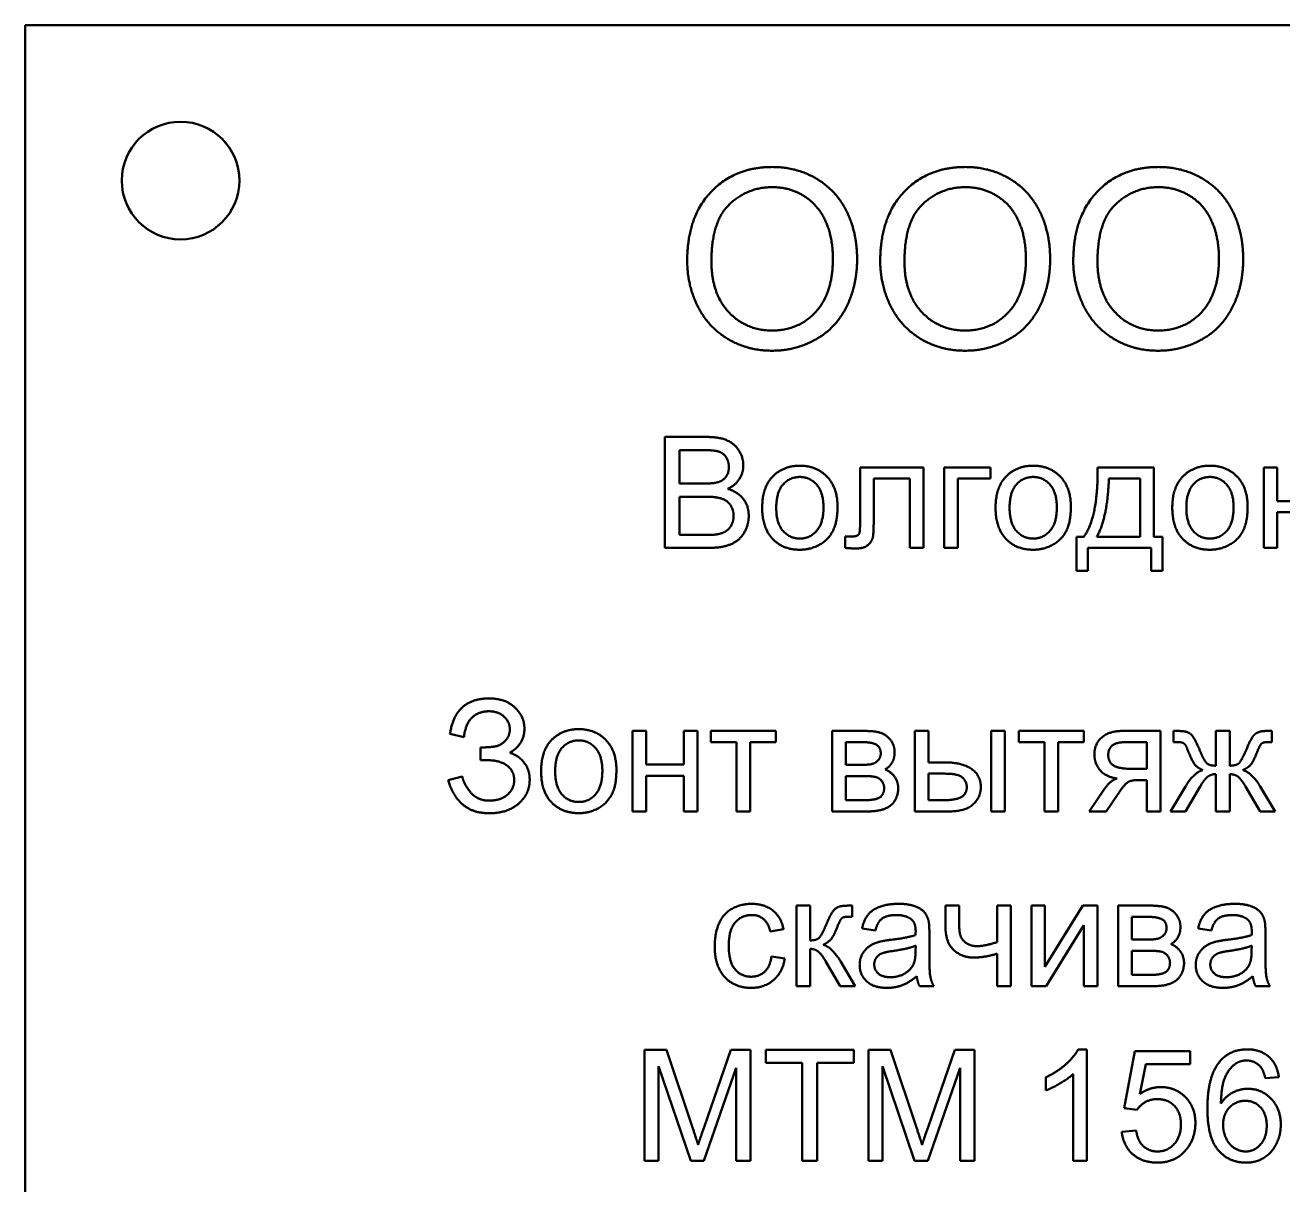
# Model space of a CAD drawing. Header units: millimetres. Extents: x 0 to 25230, y 0 to 17820.
# Drawn here: x 14855.3 to 15280.2, y 2549.6 to 2941.4 of the extents above; entities that cross this region are included whole.
import ezdxf

# ---------------------------------------------------------------- set-up
doc = ezdxf.new("R2010")
doc.units = ezdxf.units.MM
doc.header["$LTSCALE"] = 30
doc.layers.add('Видимый контур (ГОСТ)', color=7, linetype='Continuous', lineweight=50)

msp = doc.modelspace()

# ---------------------------------------------------------------- linework, layer by layer
at = {"layer": 'Видимый контур (ГОСТ)'}
for p, q in [((15792.799, 2941.356), (14855.299, 2941.356)), ((14855.299, 2941.356), (14855.299, 2191.356)), ((15071.411, 2764.75), (15071.411, 2802.25)), ((15071.411, 2802.25), (15085.473, 2802.25)), ((15083.873, 2797.82), (15076.384, 2797.82)), ((15076.384, 2797.82), (15076.384, 2786.501)), ((15137.35, 2774.011), (15137.35, 2791.932)), ((15137.35, 2791.932), (15158.758, 2791.932)), ((15158.758, 2791.932), (15158.758, 2764.75)), ((15165.733, 2764.75), (15165.733, 2791.932)), ((15165.733, 2791.932), (15181.367, 2791.932)), ((15181.367, 2791.932), (15181.367, 2788.159)), ((15217.581, 2791.932), (15236.531, 2791.932)), ((15236.531, 2791.932), (15236.531, 2768.523)), ((15273.688, 2764.75), (15273.688, 2791.932)), ((15273.688, 2791.932), (15278.29, 2791.932)), ((15278.29, 2791.932), (15278.29, 2780.584)), ((15154.157, 2788.159), (15141.952, 2788.159)), ((15141.952, 2788.159), (15141.952, 2774.611)), ((15154.157, 2764.75), (15154.157, 2788.159)), ((15181.367, 2788.159), (15170.334, 2788.159)), ((15170.334, 2788.159), (15170.334, 2764.75)), ((15231.929, 2788.159), (15221.411, 2788.159)), ((15231.929, 2768.523), (15231.929, 2788.159)), ((15076.384, 2786.501), (15084.473, 2786.501)), ((15085.045, 2782.071), (15076.384, 2782.071)), ((15076.384, 2782.071), (15076.384, 2769.18)), ((15278.29, 2780.584), (15291.037, 2780.584)), ((15291.037, 2776.812), (15278.29, 2776.812)), ((15278.29, 2776.812), (15278.29, 2764.75)), ((15076.384, 2769.18), (15085.731, 2769.18)), ((15132.263, 2764.778), (15132.263, 2768.609)), ((15132.263, 2768.609), (15134.292, 2768.609)), ((15210.492, 2757.061), (15210.492, 2768.523)), ((15210.492, 2768.523), (15212.922, 2768.523)), ((15217.324, 2768.523), (15231.929, 2768.523)), ((15236.531, 2768.523), (15239.475, 2768.523)), ((15239.475, 2768.523), (15239.475, 2757.061)), ((15085.702, 2764.75), (15071.411, 2764.75)), ((15158.758, 2764.75), (15154.157, 2764.75)), ((15170.334, 2764.75), (15165.733, 2764.75)), ((15235.702, 2764.75), (15214.265, 2764.75)), ((15214.265, 2764.75), (15214.265, 2757.061)), ((15235.702, 2757.061), (15235.702, 2764.75)), ((15278.29, 2764.75), (15273.688, 2764.75)), ((15214.265, 2757.061), (15210.492, 2757.061)), ((15239.475, 2757.061), (15235.702, 2757.061)), ((15060.464, 2675.757), (15060.464, 2702.939)), ((15060.464, 2702.939), (15065.066, 2702.939)), ((15065.066, 2702.939), (15065.066, 2691.592)), ((15077.813, 2691.592), (15077.813, 2702.939)), ((15077.813, 2702.939), (15082.415, 2702.939)), ((15082.415, 2702.939), (15082.415, 2675.757)), ((15086.903, 2699.166), (15086.903, 2702.939)), ((15086.903, 2702.939), (15108.94, 2702.939)), ((15108.94, 2702.939), (15108.94, 2699.166)), ((15127.947, 2675.757), (15127.947, 2702.939)), ((15127.947, 2702.939), (15138.551, 2702.939)), ((15155.843, 2675.757), (15155.843, 2702.939)), ((15155.843, 2702.939), (15160.445, 2702.939)), ((15160.445, 2702.939), (15160.445, 2692.278)), ((15181.596, 2675.757), (15181.596, 2702.939)), ((15181.596, 2702.939), (15186.198, 2702.939)), ((15186.198, 2702.939), (15186.198, 2675.757)), ((15190.942, 2699.166), (15190.942, 2702.939)), ((15190.942, 2702.939), (15212.979, 2702.939)), ((15212.979, 2702.939), (15212.979, 2699.166)), ((15226.213, 2702.939), (15238.789, 2702.939)), ((15238.789, 2702.939), (15238.789, 2675.757)), ((15243.276, 2699.137), (15243.276, 2702.939)), ((15243.276, 2702.939), (15243.905, 2702.939)), ((15257.51, 2702.939), (15262.226, 2702.939)), ((15257.51, 2691.191), (15257.51, 2702.939)), ((15262.226, 2702.939), (15262.226, 2691.191)), ((15274.803, 2702.939), (15276.489, 2702.939)), ((15276.489, 2702.939), (15276.489, 2699.137)), ((15003.557, 2700.881), (14998.812, 2701.967)), ((15095.62, 2699.166), (15086.903, 2699.166)), ((15095.62, 2675.757), (15095.62, 2699.166)), ((15108.94, 2699.166), (15100.222, 2699.166)), ((15100.222, 2699.166), (15100.222, 2675.757)), ((15137.608, 2699.166), (15132.549, 2699.166)), ((15132.549, 2699.166), (15132.549, 2691.477)), ((15199.66, 2699.166), (15190.942, 2699.166)), ((15199.66, 2675.757), (15199.66, 2699.166)), ((15212.979, 2699.166), (15204.262, 2699.166)), ((15204.262, 2699.166), (15204.262, 2675.757)), ((15234.187, 2699.166), (15227.67, 2699.166)), ((15234.187, 2690.134), (15234.187, 2699.166)), ((15276.489, 2699.137), (15275.231, 2699.166)), ((15009.159, 2693.049), (15009.159, 2697.365)), ((15011.531, 2693.049), (15009.159, 2693.049)), ((15065.066, 2691.592), (15077.813, 2691.592)), ((15132.549, 2691.477), (15137.465, 2691.477)), ((15160.445, 2692.278), (15166.276, 2692.278)), ((15229.1, 2690.134), (15234.187, 2690.134)), ((14998.212, 2686.361), (15002.956, 2687.59)), ((15077.813, 2687.819), (15065.066, 2687.819)), ((15065.066, 2687.819), (15065.066, 2675.757)), ((15077.813, 2675.757), (15077.813, 2687.819)), ((15138.122, 2687.704), (15132.549, 2687.704)), ((15132.549, 2687.704), (15132.549, 2679.53)), ((15165.904, 2688.505), (15160.445, 2688.505)), ((15160.445, 2688.505), (15160.445, 2679.53)), ((15234.187, 2686.361), (15231.558, 2686.361)), ((15234.187, 2675.757), (15234.187, 2686.361)), ((15257.51, 2675.757), (15257.51, 2688.333)), ((15262.226, 2688.333), (15262.226, 2675.757)), ((15214.78, 2675.757), (15219.725, 2683.074)), ((15224.498, 2681.674), (15220.468, 2675.757)), ((15242.219, 2675.757), (15247.249, 2684.189)), ((15252.251, 2684.16), (15247.278, 2675.757)), ((15272.488, 2675.757), (15267.543, 2684.189)), ((15272.488, 2684.189), (15277.547, 2675.757)), ((15132.549, 2679.53), (15138.608, 2679.53)), ((15160.445, 2679.53), (15165.275, 2679.53)), ((15065.066, 2675.757), (15060.464, 2675.757)), ((15082.415, 2675.757), (15077.813, 2675.757)), ((15100.222, 2675.757), (15095.62, 2675.757)), ((15140.18, 2675.757), (15127.947, 2675.757)), ((15167.362, 2675.757), (15155.843, 2675.757)), ((15186.198, 2675.757), (15181.596, 2675.757)), ((15204.262, 2675.757), (15199.66, 2675.757)), ((15220.468, 2675.757), (15214.78, 2675.757)), ((15238.789, 2675.757), (15234.187, 2675.757)), ((15247.278, 2675.757), (15242.219, 2675.757)), ((15262.226, 2675.757), (15257.51, 2675.757)), ((15277.547, 2675.757), (15272.488, 2675.757)), ((15115.828, 2616.743), (15115.828, 2643.925)), ((15115.828, 2643.925), (15120.43, 2643.925)), ((15120.43, 2643.925), (15120.43, 2632.178)), ((15133.778, 2643.925), (15134.692, 2643.925)), ((15134.692, 2643.925), (15134.692, 2640.124)), ((15166.19, 2636.808), (15166.19, 2643.925)), ((15166.19, 2643.925), (15170.792, 2643.925)), ((15170.792, 2643.925), (15170.792, 2638.78)), ((15183.654, 2631.606), (15183.654, 2643.925)), ((15183.654, 2643.925), (15188.255, 2643.925)), ((15188.255, 2643.925), (15188.255, 2616.743)), ((15195.201, 2616.743), (15195.201, 2643.925)), ((15195.201, 2643.925), (15199.803, 2643.925)), ((15199.803, 2643.925), (15199.803, 2623.203)), ((15199.803, 2623.203), (15212.579, 2643.925)), ((15212.579, 2643.925), (15217.524, 2643.925)), ((15217.524, 2643.925), (15217.524, 2616.743)), ((15224.498, 2616.743), (15224.498, 2643.925)), ((15224.498, 2643.925), (15235.102, 2643.925)), ((15134.692, 2640.124), (15133.406, 2640.152)), ((15234.159, 2640.152), (15229.1, 2640.152)), ((15229.1, 2640.152), (15229.1, 2632.463)), ((15111.483, 2635.922), (15106.996, 2635.236)), ((15142.524, 2635.55), (15138.008, 2636.151)), ((15160.759, 2634.264), (15160.759, 2628.119)), ((15212.922, 2637.351), (15200.174, 2616.743)), ((15212.922, 2616.743), (15212.922, 2637.351)), ((15256.053, 2635.55), (15251.537, 2636.151)), ((15274.288, 2634.264), (15274.288, 2628.119)), ((15156.1, 2628.691), (15156.129, 2630.377)), ((15229.1, 2632.463), (15234.016, 2632.463)), ((15269.629, 2628.691), (15269.658, 2630.377)), ((15107.396, 2626.69), (15111.912, 2626.09)), ((15120.43, 2629.319), (15120.43, 2616.743)), ((15183.654, 2616.743), (15183.654, 2627.69)), ((15234.673, 2628.691), (15229.1, 2628.691)), ((15229.1, 2628.691), (15229.1, 2620.516)), ((15130.662, 2616.743), (15125.717, 2625.146)), ((15130.691, 2625.175), (15135.721, 2616.743)), ((15229.1, 2620.516), (15235.159, 2620.516)), ((15120.43, 2616.743), (15115.828, 2616.743)), ((15135.721, 2616.743), (15130.662, 2616.743)), ((15162.217, 2616.743), (15157.415, 2616.743)), ((15188.255, 2616.743), (15183.654, 2616.743)), ((15200.174, 2616.743), (15195.201, 2616.743)), ((15217.524, 2616.743), (15212.922, 2616.743)), ((15236.731, 2616.743), (15224.498, 2616.743)), ((15275.746, 2616.743), (15270.944, 2616.743)), ((15064.494, 2557.729), (15064.494, 2595.229)), ((15064.494, 2595.229), (15071.954, 2595.229)), ((15071.954, 2595.229), (15080.843, 2568.676)), ((15084.645, 2569.134), (15093.648, 2595.229)), ((15093.648, 2595.229), (15100.308, 2595.229)), ((15100.308, 2595.229), (15100.308, 2557.729)), ((15105.481, 2590.799), (15105.481, 2595.229)), ((15105.481, 2595.229), (15135.207, 2595.229)), ((15135.207, 2595.229), (15135.207, 2590.799)), ((15140.151, 2557.729), (15140.151, 2595.229)), ((15140.151, 2595.229), (15147.611, 2595.229)), ((15147.611, 2595.229), (15156.5, 2568.676)), ((15160.302, 2569.134), (15169.305, 2595.229)), ((15169.305, 2595.229), (15175.965, 2595.229)), ((15175.965, 2595.229), (15175.965, 2557.729)), ((15210.978, 2595.372), (15213.951, 2595.372)), ((15213.951, 2595.372), (15213.951, 2557.729)), ((15226.584, 2575.479), (15230.214, 2594.743)), ((15230.214, 2594.743), (15248.85, 2594.743)), ((15248.85, 2594.743), (15248.85, 2590.342)), ((15080.129, 2557.729), (15069.267, 2589.656)), ((15069.267, 2589.656), (15069.267, 2557.729)), ((15095.534, 2589.113), (15084.587, 2557.729)), ((15095.534, 2557.729), (15095.534, 2589.113)), ((15117.829, 2590.799), (15105.481, 2590.799)), ((15117.829, 2557.729), (15117.829, 2590.799)), ((15135.207, 2590.799), (15122.802, 2590.799)), ((15122.802, 2590.799), (15122.802, 2557.729)), ((15155.786, 2557.729), (15144.925, 2589.656)), ((15144.925, 2589.656), (15144.925, 2557.729)), ((15171.192, 2589.113), (15160.245, 2557.729)), ((15171.192, 2557.729), (15171.192, 2589.113)), ((15233.901, 2590.342), (15231.872, 2580.281)), ((15248.85, 2590.342), (15233.901, 2590.342)), ((15200.146, 2581.51), (15200.146, 2585.969)), ((15209.349, 2557.729), (15209.349, 2587.055)), ((15278.804, 2586.026), (15274.231, 2585.654)), ((15230.9, 2574.907), (15226.584, 2575.479)), ((15225.755, 2567.562), (15230.586, 2567.962)), ((15069.267, 2557.729), (15064.494, 2557.729)), ((15084.587, 2557.729), (15080.129, 2557.729)), ((15100.308, 2557.729), (15095.534, 2557.729)), ((15122.802, 2557.729), (15117.829, 2557.729)), ((15144.925, 2557.729), (15140.151, 2557.729)), ((15160.245, 2557.729), (15155.786, 2557.729)), ((15175.965, 2557.729), (15171.192, 2557.729)), ((15213.951, 2557.729), (15209.349, 2557.729))]:
    msp.add_line(p, q, dxfattribs=at)
msp.add_circle((14907.799, 2888.856), 19.875, dxfattribs=at)
for points in [[(15078.942, 2861.613), (15078.942, 2876.567), (15094.994, 2893.442), (15107.662, 2893.442)], [(15107.662, 2893.442), (15115.985, 2893.442), (15129.339, 2885.485), (15136.336, 2871.308), (15136.336, 2862.299)], [(15144.156, 2861.613), (15144.156, 2876.567), (15160.208, 2893.442), (15172.875, 2893.442)], [(15172.875, 2893.442), (15181.198, 2893.442), (15194.552, 2885.485), (15201.549, 2871.308), (15201.549, 2862.299)], [(15209.369, 2861.613), (15209.369, 2876.567), (15225.421, 2893.442), (15238.089, 2893.442)], [(15238.089, 2893.442), (15246.412, 2893.442), (15259.766, 2885.485), (15266.762, 2871.308), (15266.762, 2862.299)], [(15107.708, 2886.628), (15099.293, 2886.628), (15087.128, 2875.058), (15087.128, 2861.521)], [(15128.15, 2862.39), (15128.15, 2869.707), (15123.211, 2880.637), (15113.653, 2886.628), (15107.708, 2886.628)], [(15172.921, 2886.628), (15164.506, 2886.628), (15152.342, 2875.058), (15152.342, 2861.521)], [(15193.363, 2862.39), (15193.363, 2869.707), (15188.424, 2880.637), (15178.866, 2886.628), (15172.921, 2886.628)], [(15238.134, 2886.628), (15229.72, 2886.628), (15217.555, 2875.058), (15217.555, 2861.521)], [(15258.577, 2862.39), (15258.577, 2869.707), (15253.637, 2880.637), (15244.08, 2886.628), (15238.134, 2886.628)], [(15107.662, 2831.384), (15099.156, 2831.384), (15085.802, 2839.57), (15078.942, 2853.701), (15078.942, 2861.613)], [(15087.128, 2861.521), (15087.128, 2850.683), (15098.79, 2838.198), (15107.616, 2838.198)], [(15107.616, 2838.198), (15116.58, 2838.198), (15128.15, 2850.774), (15128.15, 2862.39)], [(15136.336, 2862.299), (15136.336, 2853.198), (15128.973, 2838.792), (15115.436, 2831.384), (15107.662, 2831.384)], [(15172.875, 2831.384), (15164.369, 2831.384), (15151.016, 2839.57), (15144.156, 2853.701), (15144.156, 2861.613)], [(15152.342, 2861.521), (15152.342, 2850.683), (15164.003, 2838.198), (15172.83, 2838.198)], [(15172.83, 2838.198), (15181.793, 2838.198), (15193.363, 2850.774), (15193.363, 2862.39)], [(15201.549, 2862.299), (15201.549, 2853.198), (15194.186, 2838.792), (15180.65, 2831.384), (15172.875, 2831.384)], [(15238.089, 2831.384), (15229.583, 2831.384), (15216.229, 2839.57), (15209.369, 2853.701), (15209.369, 2861.613)], [(15217.555, 2861.521), (15217.555, 2850.683), (15229.217, 2838.198), (15238.043, 2838.198)], [(15238.043, 2838.198), (15247.006, 2838.198), (15258.577, 2850.774), (15258.577, 2862.39)], [(15266.762, 2862.299), (15266.762, 2853.198), (15259.4, 2838.792), (15245.863, 2831.384), (15238.089, 2831.384)], [(15085.473, 2802.25), (15089.761, 2802.25), (15094.963, 2799.963), (15097.907, 2795.247), (15097.907, 2792.646)], [(15093.019, 2792.075), (15093.019, 2793.932), (15091.218, 2796.762), (15087.903, 2797.82), (15083.873, 2797.82)], [(15089.218, 2786.93), (15091.104, 2787.501), (15093.019, 2790.102), (15093.019, 2792.075)], [(15097.907, 2792.646), (15097.907, 2790.245), (15095.306, 2786.015), (15092.648, 2784.7)], [(15108.482, 2789.502), (15111.969, 2792.532), (15117, 2792.532)], [(15117, 2792.532), (15122.602, 2792.532), (15129.719, 2785.186), (15129.719, 2778.727)], [(15187.312, 2789.502), (15190.799, 2792.532), (15195.83, 2792.532)], [(15195.83, 2792.532), (15201.432, 2792.532), (15208.549, 2785.186), (15208.549, 2778.727)], [(15212.922, 2768.523), (15217.781, 2775.125), (15217.581, 2791.932)], [(15247.021, 2789.502), (15250.508, 2792.532), (15255.538, 2792.532)], [(15255.538, 2792.532), (15261.14, 2792.532), (15268.257, 2785.186), (15268.257, 2778.727)], [(15104.281, 2778.355), (15104.281, 2785.872), (15108.482, 2789.502)], [(15117, 2788.73), (15113.57, 2788.73), (15109.025, 2783.557), (15109.025, 2778.326)], [(15124.974, 2778.498), (15124.974, 2783.528), (15120.401, 2788.73), (15117, 2788.73)], [(15183.111, 2778.355), (15183.111, 2785.872), (15187.312, 2789.502)], [(15195.83, 2788.73), (15192.4, 2788.73), (15187.855, 2783.557), (15187.855, 2778.326)], [(15203.804, 2778.498), (15203.804, 2783.528), (15199.231, 2788.73), (15195.83, 2788.73)], [(15221.411, 2788.159), (15220.896, 2774.897), (15217.324, 2768.523)], [(15242.819, 2778.355), (15242.819, 2785.872), (15247.021, 2789.502)], [(15255.538, 2788.73), (15252.108, 2788.73), (15247.564, 2783.557), (15247.564, 2778.326)], [(15263.513, 2778.498), (15263.513, 2783.528), (15258.94, 2788.73), (15255.538, 2788.73)], [(15084.473, 2786.501), (15087.789, 2786.501), (15089.218, 2786.93)], [(15092.648, 2784.7), (15096.077, 2783.7), (15099.736, 2778.898), (15099.736, 2775.611)], [(15094.62, 2775.64), (15094.62, 2777.726), (15092.419, 2780.813), (15088.617, 2782.071), (15085.045, 2782.071)], [(15129.719, 2778.727), (15129.719, 2773.496), (15126.575, 2767.465), (15120.573, 2764.15), (15117, 2764.15)], [(15208.549, 2778.727), (15208.549, 2773.496), (15205.405, 2767.465), (15199.403, 2764.15), (15195.83, 2764.15)], [(15268.257, 2778.727), (15268.257, 2773.496), (15265.113, 2767.465), (15259.111, 2764.15), (15255.538, 2764.15)], [(15099.736, 2775.611), (15099.736, 2772.982), (15097.507, 2768.466), (15094.248, 2766.008), (15089.303, 2764.75), (15085.702, 2764.75)], [(15089.103, 2769.352), (15090.818, 2769.666), (15093.133, 2771.095), (15094.62, 2773.839), (15094.62, 2775.64)], [(15117, 2764.15), (15111.312, 2764.15), (15104.281, 2771.467), (15104.281, 2778.355)], [(15109.025, 2778.326), (15109.025, 2773.125), (15113.57, 2767.923), (15117, 2767.923)], [(15117, 2767.923), (15120.43, 2767.923), (15124.974, 2773.153), (15124.974, 2778.498)], [(15141.952, 2774.611), (15141.952, 2769.866), (15141.352, 2766.836), (15138.579, 2764.578), (15135.978, 2764.578)], [(15195.83, 2764.15), (15190.142, 2764.15), (15183.111, 2771.467), (15183.111, 2778.355)], [(15187.855, 2778.326), (15187.855, 2773.125), (15192.4, 2767.923), (15195.83, 2767.923)], [(15195.83, 2767.923), (15199.26, 2767.923), (15203.804, 2773.153), (15203.804, 2778.498)], [(15255.538, 2764.15), (15249.85, 2764.15), (15242.819, 2771.467), (15242.819, 2778.355)], [(15247.564, 2778.326), (15247.564, 2773.125), (15252.108, 2767.923), (15255.538, 2767.923)], [(15255.538, 2767.923), (15258.968, 2767.923), (15263.513, 2773.153), (15263.513, 2778.498)], [(15134.292, 2768.609), (15135.721, 2768.609), (15136.95, 2769.209), (15137.35, 2770.466), (15137.35, 2774.011)], [(15085.731, 2769.18), (15088.132, 2769.18), (15089.103, 2769.352)], [(15135.978, 2764.578), (15134.349, 2764.578), (15132.263, 2764.778)], [(14998.812, 2701.967), (15000.584, 2713.914), (15012.017, 2713.914)], [(15012.017, 2713.914), (15017.505, 2713.914), (15023.964, 2707.798), (15023.964, 2703.711)], [(15011.96, 2709.57), (15009.101, 2709.57), (15005.1, 2706.712), (15003.557, 2702.024), (15003.557, 2700.881)], [(15019.02, 2703.482), (15019.02, 2705.94), (15015.218, 2709.57), (15011.96, 2709.57)], [(15009.159, 2697.365), (15012.589, 2697.365), (15016.218, 2698.166), (15019.02, 2701.395), (15019.02, 2703.482)], [(15023.964, 2703.711), (15023.964, 2698.451), (15018.991, 2695.565)], [(15033.797, 2700.509), (15037.284, 2703.539), (15042.314, 2703.539)], [(15042.314, 2703.539), (15047.916, 2703.539), (15055.033, 2696.193), (15055.033, 2689.734)], [(15138.551, 2702.939), (15142.467, 2702.939), (15146.268, 2701.624), (15149.012, 2698.137), (15149.012, 2695.707)], [(15216.495, 2694.993), (15216.495, 2698.537), (15221.468, 2702.939), (15226.213, 2702.939)], [(15243.905, 2702.939), (15246.563, 2702.939), (15248.764, 2702.31), (15250.451, 2700.223), (15251.851, 2696.965)], [(15270.801, 2701.881), (15272.059, 2702.939), (15274.803, 2702.939)], [(15029.595, 2689.362), (15029.595, 2696.879), (15033.797, 2700.509)], [(15042.314, 2699.738), (15038.884, 2699.738), (15034.34, 2694.564), (15034.34, 2689.334)], [(15050.289, 2689.505), (15050.289, 2694.536), (15045.715, 2699.738), (15042.314, 2699.738)], [(15144.324, 2695.307), (15144.324, 2697.451), (15141.295, 2699.166), (15137.608, 2699.166)], [(15227.67, 2699.166), (15223.555, 2699.166), (15221.182, 2696.594), (15221.182, 2694.879)], [(15244.62, 2699.166), (15244.305, 2699.166), (15243.276, 2699.137)], [(15246.592, 2698.823), (15245.935, 2699.166), (15244.62, 2699.166)], [(15247.792, 2697.079), (15247.249, 2698.509), (15246.592, 2698.823)], [(15267.943, 2696.937), (15269.515, 2700.824), (15270.801, 2701.881)], [(15272.888, 2698.623), (15272.345, 2698.051), (15271.259, 2695.279)], [(15275.231, 2699.166), (15273.402, 2699.166), (15272.888, 2698.623)], [(15018.991, 2695.565), (15021.878, 2694.764), (15025.736, 2689.877), (15025.736, 2686.475)], [(15137.465, 2691.477), (15140.38, 2691.477), (15142.581, 2692.106), (15144.324, 2693.993), (15144.324, 2695.307)], [(15149.012, 2695.707), (15149.012, 2693.764), (15147.383, 2690.877), (15145.782, 2689.905)], [(15224.241, 2686.876), (15220.296, 2687.39), (15216.495, 2692.02), (15216.495, 2694.993)], [(15221.182, 2694.879), (15221.182, 2692.421), (15224.669, 2690.134), (15229.1, 2690.134)], [(15253.109, 2689.705), (15251.079, 2690.648), (15249.422, 2692.878), (15247.792, 2697.079)], [(15251.851, 2696.965), (15253.537, 2692.935), (15255.281, 2691.191), (15257.51, 2691.191)], [(15262.226, 2691.191), (15264.427, 2691.191), (15266.228, 2692.878), (15267.943, 2696.937)], [(15271.259, 2695.279), (15270.23, 2692.621), (15268.486, 2690.563), (15266.657, 2689.705)], [(15020.506, 2686.304), (15020.506, 2689.391), (15015.704, 2693.049), (15011.531, 2693.049)], [(15055.033, 2689.734), (15055.033, 2684.503), (15051.889, 2678.472), (15045.887, 2675.157), (15042.314, 2675.157)], [(15042.314, 2678.93), (15045.744, 2678.93), (15050.289, 2684.16), (15050.289, 2689.505)], [(15145.782, 2689.905), (15147.697, 2689.248), (15150.241, 2685.761), (15150.241, 2683.36)], [(15166.276, 2692.278), (15171.964, 2692.278), (15178.137, 2687.847), (15178.137, 2683.989)], [(15247.249, 2684.189), (15250.136, 2688.905), (15253.109, 2689.705)], [(15266.657, 2689.705), (15269.629, 2688.905), (15272.488, 2684.189)], [(15012.045, 2675.128), (15001.413, 2675.128), (14998.212, 2686.361)], [(15002.956, 2687.59), (15003.499, 2684.846), (15008.158, 2679.387), (15012.017, 2679.387)], [(15012.017, 2679.387), (15015.961, 2679.387), (15020.506, 2683.417), (15020.506, 2686.304)], [(15025.736, 2686.475), (15025.736, 2681.645), (15018.248, 2675.128), (15012.045, 2675.128)], [(15042.314, 2675.157), (15036.626, 2675.157), (15029.595, 2682.474), (15029.595, 2689.362)], [(15034.34, 2689.334), (15034.34, 2684.132), (15038.884, 2678.93), (15042.314, 2678.93)], [(15145.496, 2683.589), (15145.496, 2684.875), (15143.81, 2687.104), (15141.095, 2687.704), (15138.122, 2687.704)], [(15173.393, 2683.96), (15173.393, 2685.732), (15170.62, 2688.505), (15165.904, 2688.505)], [(15219.725, 2683.074), (15221.983, 2686.418), (15224.241, 2686.876)], [(15231.558, 2686.361), (15229.128, 2686.361), (15226.784, 2685.075), (15224.498, 2681.674)], [(15257.51, 2688.333), (15255.996, 2688.333), (15253.738, 2686.761), (15252.251, 2684.16)], [(15267.543, 2684.189), (15266.028, 2686.733), (15263.799, 2688.333), (15262.226, 2688.333)], [(15138.608, 2679.53), (15142.495, 2679.53), (15145.411, 2681.359), (15145.496, 2683.589)], [(15150.241, 2683.36), (15149.984, 2679.501), (15144.982, 2675.757), (15140.18, 2675.757)], [(15165.275, 2679.53), (15169.648, 2679.53), (15173.393, 2681.674), (15173.393, 2683.96)], [(15178.137, 2683.989), (15178.137, 2680.587), (15172.992, 2675.757), (15167.362, 2675.757)], [(15088.246, 2630.234), (15088.246, 2634.636), (15091.161, 2641.238), (15097.135, 2644.525), (15100.622, 2644.525)], [(15100.622, 2644.525), (15105.052, 2644.525), (15110.683, 2640.038), (15111.483, 2635.922)], [(15126.089, 2637.923), (15127.461, 2641.152), (15129.147, 2643.21), (15131.348, 2643.925), (15133.778, 2643.925)], [(15138.008, 2636.151), (15138.608, 2639.037), (15141.438, 2642.61), (15146.754, 2644.525), (15150.241, 2644.525)], [(15150.241, 2644.525), (15153.728, 2644.525), (15158.073, 2642.896), (15160.13, 2640.409), (15160.531, 2638.523)], [(15235.102, 2643.925), (15239.018, 2643.925), (15242.819, 2642.61), (15245.563, 2639.123), (15245.563, 2636.694)], [(15251.537, 2636.151), (15252.137, 2639.037), (15254.967, 2642.61), (15260.283, 2644.525), (15263.77, 2644.525)], [(15263.77, 2644.525), (15267.257, 2644.525), (15271.601, 2642.896), (15273.659, 2640.409), (15274.06, 2638.523)], [(15100.822, 2640.752), (15097.335, 2640.752), (15092.991, 2635.75), (15092.991, 2630.348)], [(15106.996, 2635.236), (15106.367, 2637.98), (15103.109, 2640.752), (15100.822, 2640.752)], [(15131.091, 2639.609), (15130.548, 2639.037), (15129.462, 2636.265)], [(15133.406, 2640.152), (15131.605, 2640.152), (15131.091, 2639.609)], [(15149.584, 2640.724), (15146.354, 2640.724), (15143.267, 2638.437), (15142.524, 2635.55)], [(15154.814, 2639.152), (15153.071, 2640.724), (15149.584, 2640.724)], [(15156.129, 2635.179), (15156.129, 2638.008), (15154.814, 2639.152)], [(15160.531, 2638.523), (15160.759, 2637.322), (15160.759, 2634.264)], [(15170.792, 2638.78), (15170.792, 2635.465), (15171.592, 2632.463), (15174.622, 2630.234), (15176.88, 2630.234)], [(15240.875, 2636.293), (15240.875, 2638.437), (15237.846, 2640.152), (15234.159, 2640.152)], [(15263.113, 2640.724), (15259.883, 2640.724), (15256.796, 2638.437), (15256.053, 2635.55)], [(15268.343, 2639.152), (15266.6, 2640.724), (15263.113, 2640.724)], [(15269.658, 2635.179), (15269.658, 2638.008), (15268.343, 2639.152)], [(15274.06, 2638.523), (15274.288, 2637.322), (15274.288, 2634.264)], [(15120.43, 2632.178), (15122.63, 2632.178), (15124.374, 2633.864), (15126.089, 2637.923)], [(15129.462, 2636.265), (15128.404, 2633.607), (15126.661, 2631.549), (15124.86, 2630.691)], [(15156.1, 2633.978), (15156.129, 2634.922), (15156.129, 2635.179)], [(15175.708, 2626.375), (15172.621, 2626.375), (15167.876, 2629.519), (15166.19, 2634.064), (15166.19, 2636.808)], [(15234.016, 2632.463), (15236.931, 2632.463), (15239.132, 2633.092), (15240.875, 2634.979), (15240.875, 2636.293)], [(15245.563, 2636.694), (15245.563, 2634.75), (15243.934, 2631.863), (15242.333, 2630.891)], [(15269.629, 2633.978), (15269.658, 2634.922), (15269.658, 2635.179)], [(15100.593, 2616.143), (15095.02, 2616.143), (15088.246, 2623.431), (15088.246, 2630.234)], [(15092.991, 2630.348), (15092.991, 2624.889), (15097.192, 2619.916), (15100.565, 2619.916)], [(15124.86, 2630.691), (15127.832, 2629.891), (15130.691, 2625.175)], [(15137.207, 2623.917), (15137.207, 2625.918), (15139.037, 2629.205), (15141.952, 2631.206), (15143.81, 2631.692)], [(15143.81, 2631.692), (15145.153, 2632.063), (15147.897, 2632.406)], [(15147.897, 2632.406), (15153.471, 2633.064), (15156.1, 2633.978)], [(15156.129, 2630.377), (15153.614, 2629.348), (15148.612, 2628.633)], [(15176.88, 2630.234), (15179.509, 2630.234), (15183.654, 2631.606)], [(15242.333, 2630.891), (15244.248, 2630.234), (15246.792, 2626.747), (15246.792, 2624.346)], [(15250.736, 2623.917), (15250.736, 2625.918), (15252.566, 2629.205), (15255.481, 2631.206), (15257.339, 2631.692)], [(15257.339, 2631.692), (15258.682, 2632.063), (15261.426, 2632.406)], [(15261.426, 2632.406), (15267, 2633.064), (15269.629, 2633.978)], [(15269.658, 2630.377), (15267.143, 2629.348), (15262.141, 2628.633)], [(15100.565, 2619.916), (15103.28, 2619.916), (15106.91, 2623.231), (15107.396, 2626.69)], [(15111.912, 2626.09), (15111.169, 2621.431), (15105.052, 2616.143), (15100.593, 2616.143)], [(15125.717, 2625.146), (15124.231, 2627.69), (15121.973, 2629.319), (15120.43, 2629.319)], [(15148.612, 2628.633), (15145.754, 2628.233), (15143.41, 2627.204), (15142.124, 2625.232), (15142.124, 2624.032)], [(15155.357, 2624.089), (15156.1, 2625.661), (15156.1, 2628.691)], [(15160.759, 2628.119), (15160.759, 2621.717), (15161.359, 2618.315), (15162.217, 2616.743)], [(15183.654, 2627.69), (15179.395, 2626.375), (15175.708, 2626.375)], [(15242.047, 2624.575), (15242.047, 2625.861), (15240.361, 2628.09), (15237.646, 2628.691), (15234.673, 2628.691)], [(15262.141, 2628.633), (15259.283, 2628.233), (15256.939, 2627.204), (15255.653, 2625.232), (15255.653, 2624.032)], [(15268.886, 2624.089), (15269.629, 2625.661), (15269.629, 2628.691)], [(15274.288, 2628.119), (15274.288, 2621.717), (15274.888, 2618.315), (15275.746, 2616.743)], [(15146.497, 2616.143), (15142.009, 2616.143), (15137.207, 2620.516), (15137.207, 2623.917)], [(15142.124, 2624.032), (15142.124, 2622.202), (15144.896, 2619.744), (15147.583, 2619.744)], [(15147.583, 2619.744), (15150.241, 2619.744), (15154.385, 2622.059), (15155.357, 2624.089)], [(15235.159, 2620.516), (15239.046, 2620.516), (15241.962, 2622.345), (15242.047, 2624.575)], [(15246.792, 2624.346), (15246.535, 2620.487), (15241.533, 2616.743), (15236.731, 2616.743)], [(15260.026, 2616.143), (15255.538, 2616.143), (15250.736, 2620.516), (15250.736, 2623.917)], [(15255.653, 2624.032), (15255.653, 2622.202), (15258.425, 2619.744), (15261.112, 2619.744)], [(15261.112, 2619.744), (15263.77, 2619.744), (15267.914, 2622.059), (15268.886, 2624.089)], [(15156.5, 2620.087), (15153.928, 2617.915), (15149.212, 2616.143), (15146.497, 2616.143)], [(15157.415, 2616.743), (15156.701, 2618.172), (15156.5, 2620.087)], [(15270.029, 2620.087), (15267.457, 2617.915), (15262.741, 2616.143), (15260.026, 2616.143)], [(15270.944, 2616.743), (15270.23, 2618.172), (15270.029, 2620.087)], [(15200.146, 2585.969), (15204.004, 2587.769), (15209.778, 2592.943), (15210.978, 2595.372)], [(15258.711, 2591.085), (15262.198, 2595.372), (15268.143, 2595.372)], [(15268.143, 2595.372), (15272.573, 2595.372), (15278.233, 2590.399), (15278.804, 2586.026)], [(15254.681, 2575.279), (15254.681, 2586.14), (15258.711, 2591.085)], [(15263.999, 2590.37), (15261.826, 2588.798), (15259.311, 2582.682), (15259.254, 2577.051)], [(15267.857, 2591.599), (15265.656, 2591.599), (15263.999, 2590.37)], [(15272.488, 2589.627), (15270.601, 2591.599), (15267.857, 2591.599)], [(15274.231, 2585.654), (15273.602, 2588.37), (15272.488, 2589.627)], [(15209.349, 2587.055), (15207.691, 2585.483), (15202.289, 2582.31), (15200.146, 2581.51)], [(15231.872, 2580.281), (15235.245, 2582.625), (15238.96, 2582.625)], [(15238.96, 2582.625), (15243.877, 2582.625), (15250.622, 2575.822), (15250.622, 2570.477)], [(15259.254, 2577.051), (15260.912, 2579.595), (15265.742, 2582.053), (15268.372, 2582.053)], [(15268.372, 2582.053), (15272.973, 2582.053), (15279.462, 2575.279), (15279.462, 2569.905)], [(15237.731, 2578.566), (15235.502, 2578.566), (15231.929, 2576.537), (15230.9, 2574.907)], [(15245.734, 2570.048), (15245.734, 2573.993), (15241.333, 2578.566), (15237.731, 2578.566)], [(15267.714, 2557.101), (15261.941, 2557.101), (15254.681, 2565.561), (15254.681, 2575.279)], [(15267.428, 2577.994), (15264.313, 2577.994), (15259.968, 2573.507), (15259.968, 2569.877)], [(15274.717, 2569.62), (15274.717, 2573.507), (15270.601, 2577.994), (15267.428, 2577.994)], [(15250.622, 2570.477), (15250.622, 2565.361), (15247.649, 2561.645)], [(15080.843, 2568.676), (15082.072, 2564.961), (15082.644, 2563.131)], [(15082.644, 2563.131), (15083.273, 2565.161), (15084.645, 2569.134)], [(15156.5, 2568.676), (15157.73, 2564.961), (15158.301, 2563.131)], [(15158.301, 2563.131), (15158.93, 2565.161), (15160.302, 2569.134)], [(15237.817, 2557.101), (15232.701, 2557.101), (15226.213, 2562.817), (15225.755, 2567.562)], [(15230.586, 2567.962), (15231.129, 2564.418), (15235.016, 2560.873), (15237.789, 2560.873)], [(15237.789, 2560.873), (15241.161, 2560.873), (15245.734, 2565.904), (15245.734, 2570.048)], [(15259.968, 2569.877), (15259.968, 2567.504), (15261.998, 2563.16), (15265.599, 2560.873), (15267.6, 2560.873)], [(15267.6, 2560.873), (15270.544, 2560.873), (15274.717, 2565.589), (15274.717, 2569.62)], [(15279.462, 2569.905), (15279.462, 2566.39), (15276.403, 2560.33), (15271.087, 2557.101), (15267.714, 2557.101)], [(15247.649, 2561.645), (15244.048, 2557.101), (15237.817, 2557.101)]]:
    msp.add_open_spline(points, degree=2, dxfattribs=at)

doc.saveas('drawing.dxf')
